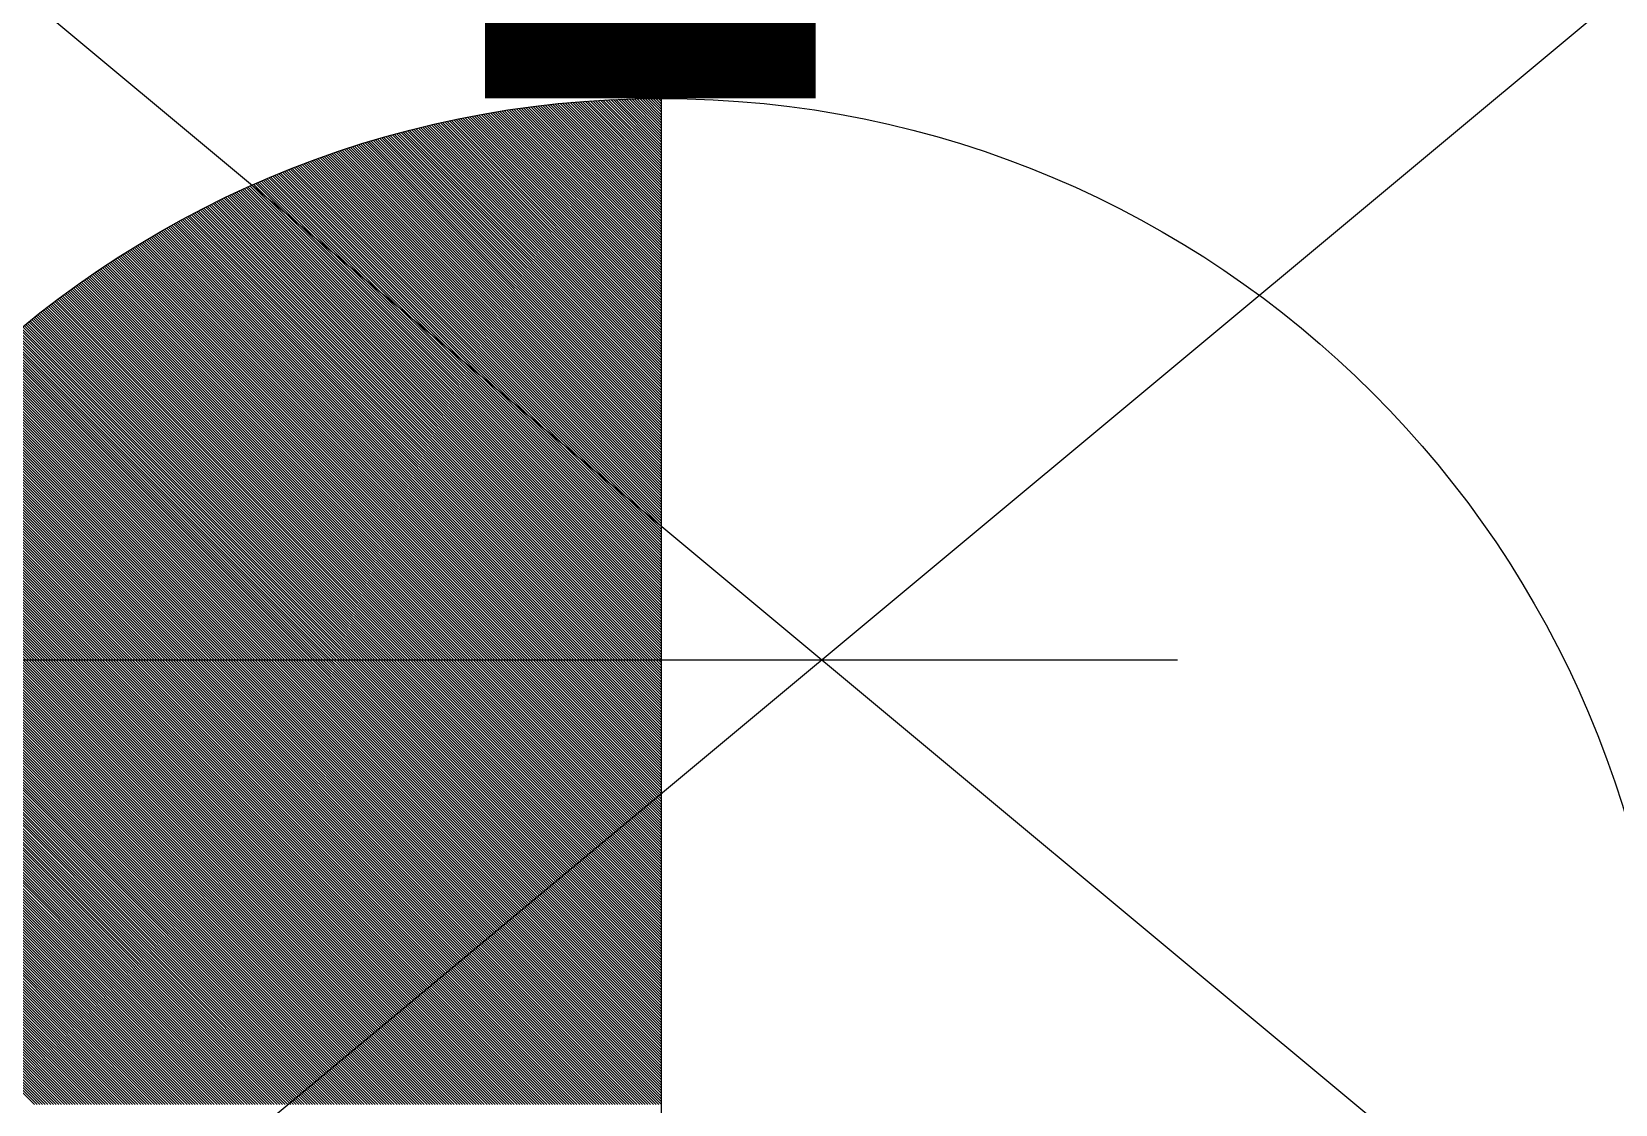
# Model space of a CAD drawing. Extents: x -22909.9 to -22897.8, y -4.7 to 4.1.
# Drawn here: x -22902.7742 to -22902.7023, y 0.6443 to 0.693 of the extents above; entities that cross this region are included whole.
import ezdxf

# ---------------------------------------------------------------- set-up
doc = ezdxf.new("R2010")
doc.units = 0
doc.header["$LTSCALE"] = 0.5
doc.header["$MEASUREMENT"] = 0
doc.linetypes.add('DASHDOT', pattern=[1, 0.5, -0.25, 0, -0.25])
doc.linetypes.add('DASHED', pattern=[0.75, 0.5, -0.25])
doc.layers.add('COW', color=2, linetype='CONTINUOUS')
doc.layers.add('DIB-018', color=6, linetype='CONTINUOUS')

msp = doc.modelspace()

# ---------------------------------------------------------------- linework, layer by layer
at = {"layer": 'COW', "color": 2}
for p, q in [((-22902.745601, 0.687166), (-22902.748361, 0.689926)), ((-22902.745601, 0.687289), (-22902.748244, 0.689933)), ((-22902.745601, 0.687413), (-22902.748127, 0.689939)), ((-22902.745601, 0.687537), (-22902.74801, 0.689946)), ((-22902.745601, 0.687661), (-22902.747892, 0.689952)), ((-22902.745601, 0.687784), (-22902.747774, 0.689958)), ((-22902.745601, 0.687908), (-22902.747656, 0.689963)), ((-22902.745601, 0.688032), (-22902.747537, 0.689968)), ((-22902.745601, 0.688156), (-22902.747418, 0.689973)), ((-22902.745601, 0.688279), (-22902.747299, 0.689978)), ((-22902.745601, 0.688403), (-22902.74718, 0.689982)), ((-22902.745601, 0.688527), (-22902.74706, 0.689986)), ((-22902.745601, 0.688651), (-22902.74694, 0.68999)), ((-22902.745601, 0.688774), (-22902.74682, 0.689993)), ((-22902.745601, 0.688898), (-22902.746699, 0.689996)), ((-22902.745601, 0.689022), (-22902.746578, 0.689999)), ((-22902.745601, 0.689146), (-22902.746457, 0.690001)), ((-22902.745601, 0.689269), (-22902.746335, 0.690003)), ((-22902.745601, 0.689393), (-22902.746213, 0.690005)), ((-22902.745601, 0.689517), (-22902.746091, 0.690007)), ((-22902.745601, 0.689641), (-22902.745968, 0.690008)), ((-22902.745601, 0.689764), (-22902.745845, 0.690009)), ((-22902.745601, 0.689888), (-22902.745722, 0.690009)), ((-22902.745601, 0.690009), (-22902.745601, 0.598665)), ((-22902.745601, 0.680731), (-22902.754084, 0.689214)), ((-22902.745601, 0.680855), (-22902.75398, 0.689234)), ((-22902.745601, 0.680979), (-22902.753876, 0.689253)), ((-22902.745601, 0.681102), (-22902.753771, 0.689273)), ((-22902.745601, 0.681226), (-22902.753666, 0.689291)), ((-22902.745601, 0.68135), (-22902.753561, 0.68931)), ((-22902.745601, 0.681473), (-22902.753456, 0.689329)), ((-22902.745601, 0.681597), (-22902.753351, 0.689347)), ((-22902.745601, 0.681721), (-22902.753245, 0.689365)), ((-22902.745601, 0.681845), (-22902.753139, 0.689383)), ((-22902.745601, 0.681968), (-22902.753033, 0.689401)), ((-22902.745601, 0.682092), (-22902.752927, 0.689418)), ((-22902.745601, 0.682216), (-22902.75282, 0.689435)), ((-22902.745601, 0.68234), (-22902.752713, 0.689452)), ((-22902.745601, 0.682463), (-22902.752606, 0.689469)), ((-22902.745601, 0.682587), (-22902.752499, 0.689485)), ((-22902.745601, 0.682711), (-22902.752392, 0.689502)), ((-22902.745601, 0.682835), (-22902.752284, 0.689518)), ((-22902.745601, 0.682958), (-22902.752176, 0.689534)), ((-22902.745601, 0.683082), (-22902.752068, 0.689549)), ((-22902.745601, 0.683206), (-22902.75196, 0.689565)), ((-22902.745601, 0.68333), (-22902.751851, 0.68958)), ((-22902.745601, 0.683453), (-22902.751742, 0.689595)), ((-22902.745601, 0.683577), (-22902.751633, 0.689609)), ((-22902.745601, 0.683701), (-22902.751524, 0.689624)), ((-22902.745601, 0.683825), (-22902.751414, 0.689638)), ((-22902.745601, 0.683948), (-22902.751304, 0.689652)), ((-22902.745601, 0.684072), (-22902.751194, 0.689665)), ((-22902.745601, 0.684196), (-22902.751084, 0.689679)), ((-22902.745601, 0.68432), (-22902.750974, 0.689692)), ((-22902.745601, 0.684443), (-22902.750863, 0.689705)), ((-22902.745601, 0.684567), (-22902.750752, 0.689718)), ((-22902.745601, 0.684691), (-22902.750641, 0.68973)), ((-22902.745601, 0.684815), (-22902.750529, 0.689743)), ((-22902.745601, 0.684938), (-22902.750417, 0.689755)), ((-22902.745601, 0.685062), (-22902.750305, 0.689766)), ((-22902.745601, 0.685186), (-22902.750193, 0.689778)), ((-22902.745601, 0.68531), (-22902.75008, 0.689789)), ((-22902.745601, 0.685433), (-22902.749968, 0.6898)), ((-22902.745601, 0.685557), (-22902.749855, 0.689811)), ((-22902.745601, 0.685681), (-22902.749741, 0.689821)), ((-22902.745601, 0.685805), (-22902.749628, 0.689831)), ((-22902.745601, 0.685928), (-22902.749514, 0.689841)), ((-22902.745601, 0.686052), (-22902.7494, 0.689851)), ((-22902.745601, 0.686176), (-22902.749286, 0.68986)), ((-22902.745601, 0.686299), (-22902.749171, 0.68987)), ((-22902.745601, 0.686423), (-22902.749056, 0.689878)), ((-22902.745601, 0.686547), (-22902.748941, 0.689887)), ((-22902.745601, 0.686671), (-22902.748826, 0.689895)), ((-22902.745601, 0.686794), (-22902.74871, 0.689903)), ((-22902.745601, 0.686918), (-22902.748594, 0.689911)), ((-22902.745601, 0.687042), (-22902.748478, 0.689919)), ((-22902.745601, 0.676895), (-22902.757214, 0.688508)), ((-22902.745601, 0.677019), (-22902.757116, 0.688534)), ((-22902.745601, 0.677142), (-22902.757018, 0.688559)), ((-22902.745601, 0.677266), (-22902.756919, 0.688585)), ((-22902.745601, 0.67739), (-22902.756821, 0.68861)), ((-22902.745601, 0.677514), (-22902.756722, 0.688635)), ((-22902.745601, 0.677637), (-22902.756623, 0.688659)), ((-22902.745601, 0.677761), (-22902.756524, 0.688684)), ((-22902.745601, 0.677885), (-22902.756424, 0.688708)), ((-22902.745601, 0.678009), (-22902.756325, 0.688732)), ((-22902.745601, 0.678132), (-22902.756225, 0.688756)), ((-22902.745601, 0.678256), (-22902.756125, 0.68878)), ((-22902.745601, 0.67838), (-22902.756025, 0.688804)), ((-22902.745601, 0.678504), (-22902.755925, 0.688827)), ((-22902.745601, 0.678627), (-22902.755824, 0.68885)), ((-22902.745601, 0.678751), (-22902.755723, 0.688873)), ((-22902.745601, 0.678875), (-22902.755622, 0.688896)), ((-22902.745601, 0.678999), (-22902.755521, 0.688919)), ((-22902.745601, 0.679122), (-22902.75542, 0.688941)), ((-22902.745601, 0.679246), (-22902.755318, 0.688964)), ((-22902.745601, 0.67937), (-22902.755217, 0.688986)), ((-22902.745601, 0.679494), (-22902.755115, 0.689007)), ((-22902.745601, 0.679617), (-22902.755013, 0.689029)), ((-22902.745601, 0.679741), (-22902.75491, 0.68905)), ((-22902.745601, 0.679865), (-22902.754808, 0.689072)), ((-22902.745601, 0.679989), (-22902.754705, 0.689093)), ((-22902.745601, 0.680112), (-22902.754602, 0.689114)), ((-22902.745601, 0.680236), (-22902.754499, 0.689134)), ((-22902.745601, 0.68036), (-22902.754396, 0.689155)), ((-22902.745601, 0.680484), (-22902.754292, 0.689175)), ((-22902.745601, 0.680607), (-22902.754188, 0.689195)), ((-22902.745601, 0.673678), (-22902.759701, 0.687778)), ((-22902.745601, 0.673801), (-22902.759608, 0.687808)), ((-22902.745601, 0.673925), (-22902.759514, 0.687838)), ((-22902.745601, 0.674049), (-22902.75942, 0.687868)), ((-22902.745601, 0.674173), (-22902.759326, 0.687898)), ((-22902.745601, 0.674296), (-22902.759232, 0.687928)), ((-22902.745601, 0.67442), (-22902.759138, 0.687957)), ((-22902.745601, 0.674544), (-22902.759043, 0.687986)), ((-22902.745601, 0.674668), (-22902.758949, 0.688015)), ((-22902.745601, 0.674791), (-22902.758854, 0.688044)), ((-22902.745601, 0.674915), (-22902.758759, 0.688073)), ((-22902.745601, 0.675039), (-22902.758664, 0.688101)), ((-22902.745601, 0.675163), (-22902.758568, 0.68813)), ((-22902.745601, 0.675286), (-22902.758473, 0.688158)), ((-22902.745601, 0.67541), (-22902.758377, 0.688186)), ((-22902.745601, 0.675534), (-22902.758281, 0.688214)), ((-22902.745601, 0.675658), (-22902.758185, 0.688241)), ((-22902.745601, 0.675781), (-22902.758089, 0.688269)), ((-22902.745601, 0.675905), (-22902.757992, 0.688296)), ((-22902.745601, 0.676029), (-22902.757896, 0.688323)), ((-22902.745601, 0.676152), (-22902.757799, 0.68835)), ((-22902.745601, 0.676276), (-22902.757702, 0.688377)), ((-22902.745601, 0.6764), (-22902.757605, 0.688404)), ((-22902.745601, 0.676524), (-22902.757507, 0.68843)), ((-22902.745601, 0.676647), (-22902.75741, 0.688456)), ((-22902.745601, 0.676771), (-22902.757312, 0.688482)), ((-22902.745601, 0.670955), (-22902.761717, 0.687071)), ((-22902.745601, 0.671079), (-22902.761627, 0.687105)), ((-22902.745601, 0.671203), (-22902.761537, 0.687139)), ((-22902.745601, 0.671326), (-22902.761447, 0.687172)), ((-22902.745601, 0.67145), (-22902.761356, 0.687206)), ((-22902.745601, 0.671574), (-22902.761266, 0.687239)), ((-22902.745601, 0.671698), (-22902.761175, 0.687272)), ((-22902.745601, 0.671821), (-22902.761084, 0.687305)), ((-22902.745601, 0.671945), (-22902.760993, 0.687337)), ((-22902.745601, 0.672069), (-22902.760902, 0.68737)), ((-22902.745601, 0.672193), (-22902.760811, 0.687402)), ((-22902.745601, 0.672316), (-22902.760719, 0.687435)), ((-22902.745601, 0.67244), (-22902.760627, 0.687467)), ((-22902.745601, 0.672564), (-22902.760536, 0.687499)), ((-22902.745601, 0.672688), (-22902.760444, 0.68753)), ((-22902.745601, 0.672811), (-22902.760351, 0.687562)), ((-22902.745601, 0.672935), (-22902.760259, 0.687593)), ((-22902.745601, 0.673059), (-22902.760166, 0.687624)), ((-22902.745601, 0.673183), (-22902.760074, 0.687656)), ((-22902.745601, 0.673306), (-22902.759981, 0.687686)), ((-22902.745601, 0.67343), (-22902.759888, 0.687717)), ((-22902.745601, 0.673554), (-22902.759795, 0.687748)), ((-22902.745601, 0.66848), (-22902.763483, 0.686363)), ((-22902.745601, 0.668604), (-22902.763397, 0.6864)), ((-22902.745601, 0.668728), (-22902.76331, 0.686436)), ((-22902.745601, 0.668852), (-22902.763222, 0.686473)), ((-22902.745601, 0.668975), (-22902.763135, 0.686509)), ((-22902.745601, 0.669099), (-22902.763048, 0.686546)), ((-22902.745601, 0.669223), (-22902.76296, 0.686582)), ((-22902.745601, 0.669347), (-22902.762872, 0.686618)), ((-22902.745601, 0.66947), (-22902.762784, 0.686654)), ((-22902.745601, 0.669594), (-22902.762696, 0.686689)), ((-22902.745601, 0.669718), (-22902.762608, 0.686725)), ((-22902.745601, 0.669842), (-22902.762519, 0.68676)), ((-22902.745601, 0.669965), (-22902.762431, 0.686795)), ((-22902.745601, 0.670089), (-22902.762342, 0.68683)), ((-22902.745601, 0.670213), (-22902.762253, 0.686865)), ((-22902.745601, 0.670337), (-22902.762164, 0.6869)), ((-22902.745601, 0.67046), (-22902.762075, 0.686935)), ((-22902.745601, 0.670584), (-22902.761986, 0.686969)), ((-22902.745601, 0.670708), (-22902.761896, 0.687003)), ((-22902.745601, 0.670832), (-22902.761807, 0.687037)), ((-22902.745601, 0.666129), (-22902.765106, 0.685635)), ((-22902.745601, 0.666253), (-22902.765022, 0.685674)), ((-22902.745601, 0.666377), (-22902.764938, 0.685714)), ((-22902.745601, 0.6665), (-22902.764854, 0.685753)), ((-22902.745601, 0.666624), (-22902.764769, 0.685792)), ((-22902.745601, 0.666748), (-22902.764684, 0.685831)), ((-22902.745601, 0.666872), (-22902.764599, 0.68587)), ((-22902.745601, 0.666995), (-22902.764515, 0.685909)), ((-22902.745601, 0.667119), (-22902.764429, 0.685948)), ((-22902.745601, 0.667243), (-22902.764344, 0.685986)), ((-22902.745601, 0.667367), (-22902.764259, 0.686024)), ((-22902.745601, 0.66749), (-22902.764173, 0.686063)), ((-22902.745601, 0.667614), (-22902.764087, 0.686101)), ((-22902.745601, 0.667738), (-22902.764002, 0.686139)), ((-22902.745601, 0.667862), (-22902.763916, 0.686176)), ((-22902.745601, 0.667985), (-22902.763829, 0.686214)), ((-22902.745601, 0.668109), (-22902.763743, 0.686251)), ((-22902.745601, 0.668233), (-22902.763657, 0.686289)), ((-22902.745601, 0.668357), (-22902.76357, 0.686326)), ((-22902.745601, 0.663902), (-22902.766596, 0.684897)), ((-22902.745601, 0.664026), (-22902.766515, 0.68494)), ((-22902.745601, 0.664149), (-22902.766433, 0.684982)), ((-22902.745601, 0.664273), (-22902.766351, 0.685023)), ((-22902.745601, 0.664397), (-22902.766269, 0.685065)), ((-22902.745601, 0.664521), (-22902.766187, 0.685107)), ((-22902.745601, 0.664644), (-22902.766105, 0.685148)), ((-22902.745601, 0.664768), (-22902.766022, 0.685189)), ((-22902.745601, 0.664892), (-22902.76594, 0.685231)), ((-22902.745601, 0.665016), (-22902.765857, 0.685272)), ((-22902.745601, 0.665139), (-22902.765774, 0.685313)), ((-22902.745601, 0.665263), (-22902.765691, 0.685353)), ((-22902.745601, 0.665387), (-22902.765608, 0.685394)), ((-22902.745601, 0.665511), (-22902.765525, 0.685434)), ((-22902.745601, 0.665634), (-22902.765441, 0.685475)), ((-22902.745601, 0.665758), (-22902.765358, 0.685515)), ((-22902.745601, 0.665882), (-22902.765274, 0.685555)), ((-22902.745601, 0.666006), (-22902.76519, 0.685595)), ((-22902.745601, 0.661922), (-22902.767884, 0.684205)), ((-22902.745601, 0.662046), (-22902.767804, 0.684249)), ((-22902.745601, 0.662169), (-22902.767725, 0.684293)), ((-22902.745601, 0.662293), (-22902.767645, 0.684337)), ((-22902.745601, 0.662417), (-22902.767565, 0.684381)), ((-22902.745601, 0.662541), (-22902.767485, 0.684425)), ((-22902.745601, 0.662664), (-22902.767405, 0.684469)), ((-22902.745601, 0.662788), (-22902.767325, 0.684512)), ((-22902.745601, 0.662912), (-22902.767244, 0.684555)), ((-22902.745601, 0.663036), (-22902.767164, 0.684599)), ((-22902.745601, 0.663159), (-22902.767083, 0.684642)), ((-22902.745601, 0.663283), (-22902.767002, 0.684685)), ((-22902.745601, 0.663407), (-22902.766922, 0.684727)), ((-22902.745601, 0.663531), (-22902.76684, 0.68477)), ((-22902.745601, 0.663654), (-22902.766759, 0.684813)), ((-22902.745601, 0.663778), (-22902.766678, 0.684855)), ((-22902.745601, 0.659942), (-22902.769137, 0.683478)), ((-22902.745601, 0.660066), (-22902.76906, 0.683524)), ((-22902.745601, 0.66019), (-22902.768982, 0.683571)), ((-22902.745601, 0.660313), (-22902.768904, 0.683617)), ((-22902.745601, 0.660437), (-22902.768827, 0.683663)), ((-22902.745601, 0.660561), (-22902.768749, 0.683709)), ((-22902.745601, 0.660685), (-22902.768671, 0.683754)), ((-22902.745601, 0.660808), (-22902.768593, 0.6838)), ((-22902.745601, 0.660932), (-22902.768514, 0.683846)), ((-22902.745601, 0.661056), (-22902.768436, 0.683891)), ((-22902.745601, 0.66118), (-22902.768358, 0.683936)), ((-22902.745601, 0.661303), (-22902.768279, 0.683981)), ((-22902.745601, 0.661427), (-22902.7682, 0.684026)), ((-22902.745601, 0.661551), (-22902.768121, 0.684071)), ((-22902.745601, 0.661674), (-22902.768042, 0.684116)), ((-22902.745601, 0.661798), (-22902.767963, 0.68416)), ((-22902.745601, 0.658086), (-22902.770282, 0.682766)), ((-22902.745601, 0.65821), (-22902.770206, 0.682815)), ((-22902.745601, 0.658333), (-22902.770131, 0.682863)), ((-22902.745601, 0.658457), (-22902.770055, 0.682911)), ((-22902.745601, 0.658581), (-22902.769979, 0.682959)), ((-22902.745601, 0.658705), (-22902.769903, 0.683007)), ((-22902.745601, 0.658828), (-22902.769827, 0.683055)), ((-22902.745601, 0.658952), (-22902.769751, 0.683102)), ((-22902.745601, 0.659076), (-22902.769675, 0.68315)), ((-22902.745601, 0.6592), (-22902.769598, 0.683197)), ((-22902.745601, 0.659323), (-22902.769522, 0.683244)), ((-22902.745601, 0.659447), (-22902.769445, 0.683291)), ((-22902.745601, 0.659571), (-22902.769368, 0.683338)), ((-22902.745601, 0.659695), (-22902.769291, 0.683385)), ((-22902.745601, 0.659818), (-22902.769214, 0.683431)), ((-22902.745601, 0.65623), (-22902.771398, 0.682026)), ((-22902.745601, 0.656354), (-22902.771324, 0.682077)), ((-22902.745601, 0.656477), (-22902.77125, 0.682127)), ((-22902.745601, 0.656601), (-22902.771177, 0.682177)), ((-22902.745601, 0.656725), (-22902.771103, 0.682227)), ((-22902.745601, 0.656848), (-22902.771029, 0.682276)), ((-22902.745601, 0.656972), (-22902.770955, 0.682326)), ((-22902.745601, 0.657096), (-22902.77088, 0.682375)), ((-22902.745601, 0.65722), (-22902.770806, 0.682425)), ((-22902.745601, 0.657343), (-22902.770731, 0.682474)), ((-22902.745601, 0.657467), (-22902.770657, 0.682523)), ((-22902.745601, 0.657591), (-22902.770582, 0.682572)), ((-22902.745601, 0.657715), (-22902.770507, 0.682621)), ((-22902.745601, 0.657838), (-22902.770432, 0.682669)), ((-22902.745601, 0.657962), (-22902.770357, 0.682718)), ((-22902.745601, 0.654497), (-22902.772414, 0.68131)), ((-22902.745601, 0.654621), (-22902.772342, 0.681362)), ((-22902.745601, 0.654745), (-22902.77227, 0.681414)), ((-22902.745601, 0.654869), (-22902.772198, 0.681466)), ((-22902.745601, 0.654992), (-22902.772126, 0.681517)), ((-22902.745601, 0.655116), (-22902.772054, 0.681569)), ((-22902.745601, 0.65524), (-22902.771981, 0.68162)), ((-22902.745601, 0.655364), (-22902.771909, 0.681671)), ((-22902.745601, 0.655487), (-22902.771836, 0.681722)), ((-22902.745601, 0.655611), (-22902.771763, 0.681773)), ((-22902.745601, 0.655735), (-22902.77169, 0.681824)), ((-22902.745601, 0.655859), (-22902.771617, 0.681875)), ((-22902.745601, 0.655982), (-22902.771544, 0.681926)), ((-22902.745601, 0.656106), (-22902.771471, 0.681976)), ((-22902.745601, 0.652889), (-22902.773336, 0.680624)), ((-22902.745601, 0.653012), (-22902.773266, 0.680677)), ((-22902.745601, 0.653136), (-22902.773195, 0.680731)), ((-22902.745601, 0.65326), (-22902.773125, 0.680784)), ((-22902.745601, 0.653384), (-22902.773054, 0.680837)), ((-22902.745601, 0.653507), (-22902.772984, 0.68089)), ((-22902.745601, 0.653631), (-22902.772913, 0.680943)), ((-22902.745601, 0.653755), (-22902.772842, 0.680996)), ((-22902.745601, 0.653879), (-22902.772771, 0.681049)), ((-22902.745601, 0.654002), (-22902.7727, 0.681101)), ((-22902.745601, 0.654126), (-22902.772628, 0.681154)), ((-22902.745601, 0.65425), (-22902.772557, 0.681206)), ((-22902.745601, 0.654374), (-22902.772486, 0.681258)), ((-22902.745601, 0.65128), (-22902.774237, 0.679917)), ((-22902.745601, 0.651404), (-22902.774169, 0.679972)), ((-22902.745601, 0.651528), (-22902.7741, 0.680027)), ((-22902.745601, 0.651651), (-22902.774031, 0.680082)), ((-22902.745601, 0.651775), (-22902.773962, 0.680136)), ((-22902.745601, 0.651899), (-22902.773893, 0.680191)), ((-22902.745601, 0.652022), (-22902.773824, 0.680245)), ((-22902.745601, 0.652146), (-22902.773755, 0.6803)), ((-22902.745601, 0.65227), (-22902.773685, 0.680354)), ((-22902.745601, 0.652394), (-22902.773616, 0.680408)), ((-22902.745601, 0.652517), (-22902.773546, 0.680462)), ((-22902.745601, 0.652641), (-22902.773476, 0.680516)), ((-22902.745601, 0.652765), (-22902.773406, 0.68057)), ((-22902.745601, 0.649671), (-22902.775119, 0.679189)), ((-22902.745601, 0.649795), (-22902.775052, 0.679246)), ((-22902.745601, 0.649919), (-22902.774984, 0.679302)), ((-22902.745601, 0.650043), (-22902.774917, 0.679359)), ((-22902.745601, 0.650166), (-22902.77485, 0.679415)), ((-22902.745601, 0.65029), (-22902.774782, 0.679471)), ((-22902.745601, 0.650414), (-22902.774714, 0.679527)), ((-22902.745601, 0.650538), (-22902.774647, 0.679583)), ((-22902.745601, 0.650661), (-22902.774579, 0.679639)), ((-22902.745601, 0.650785), (-22902.774511, 0.679695)), ((-22902.745601, 0.650909), (-22902.774443, 0.67975)), ((-22902.745601, 0.651033), (-22902.774374, 0.679806)), ((-22902.745601, 0.651156), (-22902.774306, 0.679861)), ((-22902.745601, 0.648063), (-22902.775979, 0.678441)), ((-22902.745601, 0.648186), (-22902.775914, 0.678499)), ((-22902.745601, 0.64831), (-22902.775848, 0.678558)), ((-22902.745601, 0.648434), (-22902.775783, 0.678616)), ((-22902.745601, 0.648558), (-22902.775717, 0.678673)), ((-22902.745601, 0.648681), (-22902.775651, 0.678731)), ((-22902.745601, 0.648805), (-22902.775585, 0.678789)), ((-22902.745601, 0.648929), (-22902.775518, 0.678846)), ((-22902.745601, 0.649053), (-22902.775452, 0.678904)), ((-22902.745601, 0.649176), (-22902.775386, 0.678961)), ((-22902.745601, 0.6493), (-22902.775319, 0.679018)), ((-22902.745601, 0.649424), (-22902.775252, 0.679075)), ((-22902.745601, 0.649548), (-22902.775186, 0.679132)), ((-22902.745601, 0.646578), (-22902.776756, 0.677733)), ((-22902.745601, 0.646701), (-22902.776692, 0.677793)), ((-22902.745601, 0.646825), (-22902.776628, 0.677852)), ((-22902.745601, 0.646949), (-22902.776564, 0.677912)), ((-22902.745601, 0.647073), (-22902.776499, 0.677971)), ((-22902.745601, 0.647196), (-22902.776435, 0.67803)), ((-22902.745601, 0.64732), (-22902.77637, 0.678089)), ((-22902.745601, 0.647444), (-22902.776305, 0.678148)), ((-22902.745601, 0.647568), (-22902.77624, 0.678207)), ((-22902.745601, 0.647691), (-22902.776175, 0.678266)), ((-22902.745601, 0.647815), (-22902.77611, 0.678324)), ((-22902.745601, 0.647939), (-22902.776045, 0.678383)), ((-22902.745601, 0.645093), (-22902.777516, 0.677008)), ((-22902.745601, 0.645217), (-22902.777453, 0.677069)), ((-22902.745601, 0.64534), (-22902.777391, 0.67713)), ((-22902.745601, 0.645464), (-22902.777328, 0.677191)), ((-22902.745601, 0.645588), (-22902.777265, 0.677252)), ((-22902.745601, 0.645712), (-22902.777202, 0.677312)), ((-22902.745601, 0.645835), (-22902.777138, 0.677373)), ((-22902.745601, 0.645959), (-22902.777075, 0.677433)), ((-22902.745601, 0.646083), (-22902.777011, 0.677493)), ((-22902.745601, 0.646207), (-22902.776948, 0.677553)), ((-22902.745601, 0.64633), (-22902.776884, 0.677613)), ((-22902.745601, 0.646454), (-22902.77682, 0.677673)), ((-22902.746206, 0.644337), (-22902.778197, 0.676328)), ((-22902.746083, 0.644337), (-22902.778136, 0.67639)), ((-22902.745959, 0.644337), (-22902.778075, 0.676453)), ((-22902.745835, 0.644337), (-22902.778013, 0.676515)), ((-22902.745712, 0.644337), (-22902.777951, 0.676577)), ((-22902.745601, 0.64435), (-22902.777889, 0.676639)), ((-22902.745601, 0.644474), (-22902.777827, 0.676701)), ((-22902.745601, 0.644598), (-22902.777765, 0.676762)), ((-22902.745601, 0.644722), (-22902.777703, 0.676824)), ((-22902.745601, 0.644845), (-22902.777641, 0.676885)), ((-22902.745601, 0.644969), (-22902.777578, 0.676947)), ((-22902.747691, 0.644337), (-22902.778924, 0.67557)), ((-22902.747568, 0.644337), (-22902.778864, 0.675634)), ((-22902.747444, 0.644337), (-22902.778804, 0.675698)), ((-22902.74732, 0.644337), (-22902.778744, 0.675761)), ((-22902.747196, 0.644337), (-22902.778684, 0.675825)), ((-22902.747073, 0.644337), (-22902.778623, 0.675888)), ((-22902.746949, 0.644337), (-22902.778563, 0.675951)), ((-22902.746825, 0.644337), (-22902.778502, 0.676014)), ((-22902.746701, 0.644337), (-22902.778442, 0.676077)), ((-22902.746578, 0.644337), (-22902.778381, 0.67614)), ((-22902.746454, 0.644337), (-22902.77832, 0.676203)), ((-22902.74633, 0.644337), (-22902.778259, 0.676266)), ((-22902.749053, 0.644337), (-22902.779576, 0.67486)), ((-22902.748929, 0.644337), (-22902.779517, 0.674925)), ((-22902.748805, 0.644337), (-22902.779458, 0.67499)), ((-22902.748681, 0.644337), (-22902.779399, 0.675055)), ((-22902.748558, 0.644337), (-22902.77934, 0.67512)), ((-22902.748434, 0.644337), (-22902.779281, 0.675185)), ((-22902.74831, 0.644337), (-22902.779222, 0.675249)), ((-22902.748186, 0.644337), (-22902.779163, 0.675314)), ((-22902.748063, 0.644337), (-22902.779103, 0.675378)), ((-22902.747939, 0.644337), (-22902.779044, 0.675442)), ((-22902.747815, 0.644337), (-22902.778984, 0.675506)), ((-22902.750414, 0.644337), (-22902.780213, 0.674136)), ((-22902.75029, 0.644337), (-22902.780155, 0.674202)), ((-22902.750166, 0.644337), (-22902.780098, 0.674269)), ((-22902.750043, 0.644337), (-22902.78004, 0.674335)), ((-22902.749919, 0.644337), (-22902.779983, 0.674401)), ((-22902.749795, 0.644337), (-22902.779925, 0.674467)), ((-22902.749671, 0.644337), (-22902.779867, 0.674533)), ((-22902.749548, 0.644337), (-22902.779809, 0.674599)), ((-22902.749424, 0.644337), (-22902.779751, 0.674664)), ((-22902.7493, 0.644337), (-22902.779693, 0.67473)), ((-22902.749176, 0.644337), (-22902.779634, 0.674795)), ((-22902.751775, 0.644337), (-22902.780835, 0.673397)), ((-22902.751651, 0.644337), (-22902.780779, 0.673465)), ((-22902.751527, 0.644337), (-22902.780723, 0.673533)), ((-22902.751404, 0.644337), (-22902.780667, 0.6736)), ((-22902.75128, 0.644337), (-22902.78061, 0.673668)), ((-22902.751156, 0.644337), (-22902.780554, 0.673735)), ((-22902.751032, 0.644337), (-22902.780497, 0.673802)), ((-22902.750909, 0.644337), (-22902.780441, 0.673869)), ((-22902.750785, 0.644337), (-22902.780384, 0.673936)), ((-22902.750661, 0.644337), (-22902.780327, 0.674003)), ((-22902.750538, 0.644337), (-22902.78027, 0.67407)), ((-22902.753012, 0.644337), (-22902.781388, 0.672713)), ((-22902.752889, 0.644337), (-22902.781334, 0.672782)), ((-22902.752765, 0.644337), (-22902.781279, 0.672851)), ((-22902.752641, 0.644337), (-22902.781224, 0.67292)), ((-22902.752517, 0.644337), (-22902.781169, 0.672988)), ((-22902.752394, 0.644337), (-22902.781113, 0.673057)), ((-22902.75227, 0.644337), (-22902.781058, 0.673125)), ((-22902.752146, 0.644337), (-22902.781002, 0.673193)), ((-22902.752022, 0.644337), (-22902.780947, 0.673262)), ((-22902.751899, 0.644337), (-22902.780891, 0.673329)), ((-22902.75425, 0.644337), (-22902.78193, 0.672017)), ((-22902.754126, 0.644337), (-22902.781876, 0.672087)), ((-22902.754002, 0.644337), (-22902.781822, 0.672157)), ((-22902.753879, 0.644337), (-22902.781769, 0.672227)), ((-22902.753755, 0.644337), (-22902.781715, 0.672297)), ((-22902.753631, 0.644337), (-22902.781661, 0.672367)), ((-22902.753507, 0.644337), (-22902.781606, 0.672436)), ((-22902.753384, 0.644337), (-22902.781552, 0.672506)), ((-22902.75326, 0.644337), (-22902.781498, 0.672575)), ((-22902.753136, 0.644337), (-22902.781443, 0.672644)), ((-22902.755487, 0.644337), (-22902.782459, 0.671309)), ((-22902.755364, 0.644337), (-22902.782406, 0.67138)), ((-22902.75524, 0.644337), (-22902.782354, 0.671451)), ((-22902.755116, 0.644337), (-22902.782301, 0.671522)), ((-22902.754992, 0.644337), (-22902.782248, 0.671593)), ((-22902.754869, 0.644337), (-22902.782196, 0.671664)), ((-22902.754745, 0.644337), (-22902.782143, 0.671735)), ((-22902.754621, 0.644337), (-22902.78209, 0.671806)), ((-22902.754497, 0.644337), (-22902.782036, 0.671876)), ((-22902.754374, 0.644337), (-22902.781983, 0.671947)), ((-22902.756725, 0.644337), (-22902.782975, 0.670588)), ((-22902.756601, 0.644337), (-22902.782924, 0.67066)), ((-22902.756477, 0.644337), (-22902.782873, 0.670733)), ((-22902.756353, 0.644337), (-22902.782822, 0.670805)), ((-22902.75623, 0.644337), (-22902.78277, 0.670878)), ((-22902.756106, 0.644337), (-22902.782719, 0.67095)), ((-22902.755982, 0.644337), (-22902.782667, 0.671022)), ((-22902.755858, 0.644337), (-22902.782615, 0.671094)), ((-22902.755735, 0.644337), (-22902.782563, 0.671165)), ((-22902.755611, 0.644337), (-22902.782511, 0.671237)), ((-22902.757962, 0.644337), (-22902.78348, 0.669855)), ((-22902.757838, 0.644337), (-22902.78343, 0.669929)), ((-22902.757715, 0.644337), (-22902.78338, 0.670002)), ((-22902.757591, 0.644337), (-22902.78333, 0.670076)), ((-22902.757467, 0.644337), (-22902.783279, 0.670149)), ((-22902.757343, 0.644337), (-22902.783229, 0.670223)), ((-22902.75722, 0.644337), (-22902.783179, 0.670296)), ((-22902.757096, 0.644337), (-22902.783128, 0.670369)), ((-22902.756972, 0.644337), (-22902.783077, 0.670442)), ((-22902.756848, 0.644337), (-22902.783026, 0.670515)), ((-22902.7592, 0.644337), (-22902.783971, 0.669109)), ((-22902.759076, 0.644337), (-22902.783923, 0.669184)), ((-22902.758952, 0.644337), (-22902.783874, 0.669259)), ((-22902.758828, 0.644337), (-22902.783825, 0.669334)), ((-22902.758705, 0.644337), (-22902.783776, 0.669409)), ((-22902.758581, 0.644337), (-22902.783727, 0.669483)), ((-22902.758457, 0.644337), (-22902.783678, 0.669558)), ((-22902.758333, 0.644337), (-22902.783629, 0.669632)), ((-22902.75821, 0.644337), (-22902.783579, 0.669707)), ((-22902.758086, 0.644337), (-22902.783529, 0.669781)), ((-22902.760313, 0.644337), (-22902.784403, 0.668427)), ((-22902.76019, 0.644337), (-22902.784356, 0.668503)), ((-22902.760066, 0.644337), (-22902.784308, 0.66858)), ((-22902.759942, 0.644337), (-22902.78426, 0.668656)), ((-22902.759818, 0.644337), (-22902.784213, 0.668731)), ((-22902.759695, 0.644337), (-22902.784165, 0.668807)), ((-22902.759571, 0.644337), (-22902.784117, 0.668883)), ((-22902.759447, 0.644337), (-22902.784068, 0.668958)), ((-22902.759323, 0.644337), (-22902.78402, 0.669034)), ((-22902.761551, 0.644337), (-22902.784871, 0.667657)), ((-22902.761427, 0.644337), (-22902.784825, 0.667735)), ((-22902.761303, 0.644337), (-22902.784778, 0.667812)), ((-22902.761179, 0.644337), (-22902.784732, 0.66789)), ((-22902.761056, 0.644337), (-22902.784685, 0.667967)), ((-22902.760932, 0.644337), (-22902.784639, 0.668044)), ((-22902.760808, 0.644337), (-22902.784592, 0.668121)), ((-22902.760684, 0.644337), (-22902.784545, 0.668198)), ((-22902.760561, 0.644337), (-22902.784498, 0.668274)), ((-22902.760437, 0.644337), (-22902.784451, 0.668351)), ((-22902.762664, 0.644337), (-22902.78528, 0.666953)), ((-22902.762541, 0.644337), (-22902.785235, 0.667032)), ((-22902.762417, 0.644337), (-22902.78519, 0.667111)), ((-22902.762293, 0.644337), (-22902.785145, 0.667189)), ((-22902.762169, 0.644337), (-22902.7851, 0.667267)), ((-22902.762046, 0.644337), (-22902.785054, 0.667346)), ((-22902.761922, 0.644337), (-22902.785008, 0.667424)), ((-22902.761798, 0.644337), (-22902.784963, 0.667502)), ((-22902.761674, 0.644337), (-22902.784917, 0.66758)), ((-22902.763778, 0.644337), (-22902.785679, 0.666238)), ((-22902.763654, 0.644337), (-22902.785636, 0.666318)), ((-22902.763531, 0.644337), (-22902.785592, 0.666398)), ((-22902.763407, 0.644337), (-22902.785548, 0.666478)), ((-22902.763283, 0.644337), (-22902.785503, 0.666557)), ((-22902.763159, 0.644337), (-22902.785459, 0.666637)), ((-22902.763036, 0.644337), (-22902.785415, 0.666716)), ((-22902.762912, 0.644337), (-22902.78537, 0.666795)), ((-22902.762788, 0.644337), (-22902.785325, 0.666874)), ((-22902.764892, 0.644337), (-22902.786067, 0.665513)), ((-22902.764768, 0.644337), (-22902.786025, 0.665594)), ((-22902.764644, 0.644337), (-22902.785982, 0.665675)), ((-22902.764521, 0.644337), (-22902.785939, 0.665756)), ((-22902.764397, 0.644337), (-22902.785896, 0.665837)), ((-22902.764273, 0.644337), (-22902.785853, 0.665917)), ((-22902.764149, 0.644337), (-22902.78581, 0.665998)), ((-22902.764026, 0.644337), (-22902.785767, 0.666078)), ((-22902.763902, 0.644337), (-22902.785723, 0.666158)), ((-22902.766005, 0.644337), (-22902.786444, 0.664776)), ((-22902.765882, 0.644337), (-22902.786403, 0.664859)), ((-22902.765758, 0.644337), (-22902.786362, 0.664941)), ((-22902.765634, 0.644337), (-22902.78632, 0.665023)), ((-22902.76551, 0.644337), (-22902.786278, 0.665105)), ((-22902.765387, 0.644337), (-22902.786236, 0.665187)), ((-22902.765263, 0.644337), (-22902.786194, 0.665268)), ((-22902.765139, 0.644337), (-22902.786152, 0.66535)), ((-22902.765016, 0.644337), (-22902.78611, 0.665432)), ((-22902.766995, 0.644337), (-22902.78677, 0.664112)), ((-22902.766872, 0.644337), (-22902.78673, 0.664195)), ((-22902.766748, 0.644337), (-22902.78669, 0.664279)), ((-22902.766624, 0.644337), (-22902.786649, 0.664362)), ((-22902.7665, 0.644337), (-22902.786608, 0.664445)), ((-22902.766377, 0.644337), (-22902.786568, 0.664528)), ((-22902.766253, 0.644337), (-22902.786527, 0.664611)), ((-22902.766129, 0.644337), (-22902.786486, 0.664694)), ((-22902.768109, 0.644337), (-22902.787126, 0.663354)), ((-22902.767985, 0.644337), (-22902.787087, 0.663439)), ((-22902.767862, 0.644337), (-22902.787048, 0.663523)), ((-22902.767738, 0.644337), (-22902.787008, 0.663608)), ((-22902.767614, 0.644337), (-22902.786969, 0.663692)), ((-22902.76749, 0.644337), (-22902.78693, 0.663776)), ((-22902.767367, 0.644337), (-22902.78689, 0.66386)), ((-22902.767243, 0.644337), (-22902.78685, 0.663944)), ((-22902.767119, 0.644337), (-22902.78681, 0.664028)), ((-22902.769099, 0.644337), (-22902.787432, 0.66267)), ((-22902.768975, 0.644337), (-22902.787394, 0.662756)), ((-22902.768852, 0.644337), (-22902.787356, 0.662842)), ((-22902.768728, 0.644337), (-22902.787318, 0.662928)), ((-22902.768604, 0.644337), (-22902.78728, 0.663013)), ((-22902.76848, 0.644337), (-22902.787242, 0.663099)), ((-22902.768357, 0.644337), (-22902.787203, 0.663184)), ((-22902.768233, 0.644337), (-22902.787165, 0.663269)), ((-22902.770089, 0.644337), (-22902.787729, 0.661977)), ((-22902.769965, 0.644337), (-22902.787692, 0.662064)), ((-22902.769842, 0.644337), (-22902.787656, 0.662151)), ((-22902.769718, 0.644337), (-22902.787619, 0.662238)), ((-22902.769594, 0.644337), (-22902.787582, 0.662325)), ((-22902.76947, 0.644337), (-22902.787545, 0.662411)), ((-22902.769347, 0.644337), (-22902.787507, 0.662498)), ((-22902.769223, 0.644337), (-22902.78747, 0.662584)), ((-22902.771203, 0.644337), (-22902.788052, 0.661186)), ((-22902.771079, 0.644337), (-22902.788016, 0.661275)), ((-22902.770955, 0.644337), (-22902.787981, 0.661363)), ((-22902.770831, 0.644337), (-22902.787945, 0.661451)), ((-22902.770708, 0.644337), (-22902.78791, 0.661539)), ((-22902.770584, 0.644337), (-22902.787874, 0.661627)), ((-22902.77046, 0.644337), (-22902.787838, 0.661715)), ((-22902.770336, 0.644337), (-22902.787802, 0.661802)), ((-22902.770213, 0.644337), (-22902.787765, 0.66189)), ((-22902.772193, 0.644337), (-22902.788328, 0.660472)), ((-22902.772069, 0.644337), (-22902.788294, 0.660562)), ((-22902.771945, 0.644337), (-22902.78826, 0.660652)), ((-22902.771821, 0.644337), (-22902.788225, 0.660741)), ((-22902.771698, 0.644337), (-22902.788191, 0.660831)), ((-22902.771574, 0.644337), (-22902.788156, 0.66092)), ((-22902.77145, 0.644337), (-22902.788122, 0.661009)), ((-22902.771326, 0.644337), (-22902.788087, 0.661097)), ((-22902.773183, 0.644337), (-22902.788594, 0.659749)), ((-22902.773059, 0.644337), (-22902.788561, 0.65984)), ((-22902.772935, 0.644337), (-22902.788529, 0.659931)), ((-22902.772811, 0.644337), (-22902.788496, 0.660021)), ((-22902.772688, 0.644337), (-22902.788462, 0.660112)), ((-22902.772564, 0.644337), (-22902.788429, 0.660202)), ((-22902.77244, 0.644337), (-22902.788395, 0.660292)), ((-22902.772316, 0.644337), (-22902.788362, 0.660383)), ((-22902.774049, 0.644337), (-22902.788819, 0.659107)), ((-22902.773925, 0.644337), (-22902.788787, 0.659199)), ((-22902.773801, 0.644337), (-22902.788755, 0.659291)), ((-22902.773678, 0.644337), (-22902.788724, 0.659383)), ((-22902.773554, 0.644337), (-22902.788691, 0.659475)), ((-22902.77343, 0.644337), (-22902.788659, 0.659566)), ((-22902.773306, 0.644337), (-22902.788627, 0.659658))]:
    msp.add_line(p, q, dxfattribs=at)
at = {"layer": 'COW', "linetype": 'Continuous', "const_width": 0.015}
msp.add_lwpolyline([(-22902.746091, 0.790409), (-22902.746091, 0.690007)], dxfattribs=at)
at = {"layer": 'COW', "color": 2}
msp.add_circle((-22902.745601, 0.644337), 0.045672, dxfattribs=at)
at = {"layer": 'DIB-018', "linetype": 'DASHDOT'}
for p, q in [((-22903.278307, 1.114522), (-22902.198307, 0.214522)), ((-22902.198307, 1.114522), (-22903.278307, 0.214522))]:
    msp.add_line(p, q, dxfattribs=at)
at = {"layer": 'DIB-018', "linetype": 'DASHED'}
msp.add_line((-22909.347169, 0.664522), (-22898.031307, 0.664522), dxfattribs=at)

doc.saveas('drawing.dxf')
